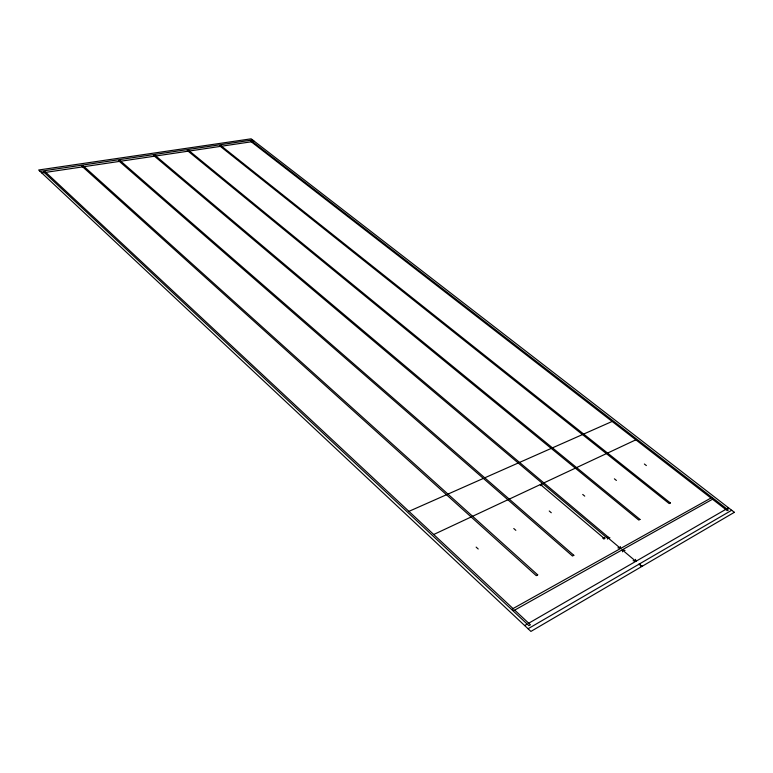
<?xml version="1.0" encoding="UTF-8"?>
<svg xmlns="http://www.w3.org/2000/svg" width="773" height="773" viewBox="0 0 773 773"><rect width="100%" height="100%" fill="white"/><g stroke="black" fill="none" stroke-linecap="round" stroke-linejoin="round"><path stroke-width="1.16" d="M528.075 628.749L731.693 510.257M524.674 625.56L527.205 624.091M528.732 623.212L725.673 509.436M726.736 508.818L728.514 507.793M603.665 539.003L605.124 538.211M433.711 534.501L471.144 516.973M472.603 516.287L507.88 499.764M509.252 499.116L542.559 483.521M543.854 482.912L575.354 468.158M576.581 467.588L606.409 453.616M607.568 453.075L635.85 439.818M408.927 511.359L446.485 494.739M447.944 494.102L483.376 478.419M484.758 477.811L518.239 462.998M519.543 462.428L551.226 448.408M552.453 447.857L582.484 434.581M583.654 434.059L612.148 421.449M40.08 171.345L252.626 139.961M41.8 172.949L44.322 172.582M45.829 172.35L82.701 166.871M84.141 166.659L119.4 161.412M120.772 161.209L154.503 156.194M155.827 155.991L188.129 151.189M189.395 151.006L220.363 146.397M221.58 146.213L251.293 141.797M252.462 141.623L254.394 141.333M640.914 566.29L641.919 566.425L641.899 565.71M639.194 564.831L639.165 564.106L640.131 564.28M602.756 538.24L604.409 538.597L604.215 537.448M540.549 485.628L540.424 484.516L542.095 484.893M622.594 551.825L622.236 549.845L625.019 550.463M633.126 560.715L635.86 561.324L635.483 559.352M617.898 547.854L620.622 548.472L620.294 546.521M607.539 539.11L607.23 537.187L609.936 537.805M710.957 498.025L250.404 141.111L251.573 140.937L728.33 510.054L727.267 510.663L712.522 499.232M644.373 464.013L646.354 465.568M614.39 478.825L616.39 480.439M582.726 494.459L584.746 496.14M607.23 537.187L620.622 548.472M622.236 549.845L635.86 561.324M639.165 564.106L641.919 566.425M540.424 484.516L604.409 538.597M549.245 511.001L551.284 512.75M513.774 528.519L515.833 530.336M476.139 547.11L478.216 549.004M513.03 608.564L44.969 171.548L43.462 171.77L528.906 625.686L530.423 624.806L514.702 610.119M734.35 512.315L530.925 631.415L38.65 170.002L251.148 138.821L734.35 512.315M713.054 498.933L513.939 610.544L512.267 608.989L711.489 497.725L713.054 498.933M537.699 574.88L536.259 575.653L81.832 166.089L83.281 165.876L537.699 574.88M573.827 555.294L572.484 556.019L118.52 160.649L119.902 160.446L573.827 555.294M607.868 536.839L606.592 537.535L153.624 155.45L154.948 155.257L607.868 536.839M639.986 519.427L638.788 520.084L187.25 150.464L188.515 150.281L639.986 519.427M670.346 502.972L669.205 503.59L219.484 145.691L220.692 145.508L670.346 502.972"/></g></svg>
